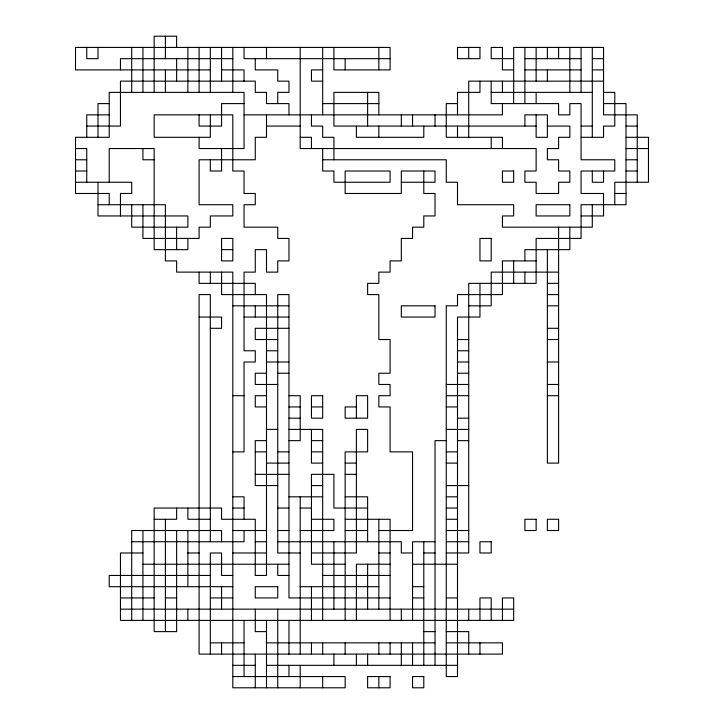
<?xml version="1.0" encoding="UTF-8"?>
<svg xmlns="http://www.w3.org/2000/svg" width="724" height="724" viewBox="0 0 724 724"><rect width="100%" height="100%" fill="white"/><g stroke="black" fill="none" stroke-linecap="round" stroke-linejoin="round"><path stroke-width="1.09" d="M232.802 58.671L120.456 58.671L120.456 69.902M390.082 58.671L244.042 58.671L244.042 47.431M513.669 58.671L491.198 58.671L491.198 47.431L502.429 47.431L502.429 69.902L513.669 69.902M524.9 58.671L581.073 58.671M592.304 58.671L603.544 58.671M210.331 69.902L75.522 69.902L75.522 47.431L390.082 47.431L390.082 69.902L333.918 69.902L333.918 47.431M221.571 69.902L244.042 69.902L244.042 81.142M322.678 69.902L311.447 69.902L311.447 81.142L322.678 81.142M524.9 69.902L581.073 69.902M592.304 69.902L603.544 69.902M603.544 81.142L468.727 81.142L468.727 137.307M491.198 92.373L592.304 92.373M603.544 92.373L614.776 92.373L614.776 126.076L603.544 126.076L603.544 137.307L581.073 137.307M109.224 103.604L97.993 103.604L97.993 137.307M244.042 103.604L221.571 103.604L221.571 126.076L199.1 126.076L199.1 114.845M322.678 103.604L378.851 103.604M457.496 103.604L446.256 103.604L446.256 137.307L502.429 137.307L502.429 148.547M603.544 103.604L626.007 103.604L626.007 204.72L581.073 204.72L581.073 238.422L536.131 238.422L536.131 283.356L468.727 283.356L468.727 552.982L446.256 552.982M109.224 114.845L86.753 114.845L86.753 137.307M244.042 114.845L502.429 114.845L502.429 103.604M86.753 126.076L120.456 126.076L120.456 81.142L255.273 81.142L255.273 92.373L266.504 92.373L266.504 103.604L288.976 103.604L288.976 114.845M266.504 126.076L300.207 126.076M536.131 126.076L333.918 126.076L333.918 92.373L378.851 92.373L378.851 114.845M547.371 126.076L569.842 126.076L569.842 137.307L558.602 137.307L558.602 148.547L547.371 148.547L547.371 159.778L558.602 159.778L558.602 171.018L569.842 171.018L569.842 182.249L558.602 182.249L558.602 193.48L536.131 193.48L536.131 182.249L524.9 182.249L524.9 171.018L536.131 171.018L536.131 148.547L300.207 148.547L300.207 47.431M581.073 126.076L592.304 126.076M626.007 126.076L637.247 126.076M300.207 137.307L311.447 137.307L311.447 148.547M626.007 137.307L648.478 137.307L648.478 182.249L614.776 182.249L614.776 204.72M75.522 148.547L86.753 148.547L86.753 182.249M626.007 148.547L648.478 148.547M75.522 159.778L86.753 159.778M154.158 159.778L142.927 159.778L142.927 148.547M322.678 159.778L446.256 159.778L446.256 182.249L457.496 182.249L457.496 204.72L513.669 204.72L513.669 215.951L502.429 215.951L502.429 227.182L592.304 227.182L592.304 204.72M626.007 159.778L637.247 159.778M75.522 171.018L86.753 171.018M626.007 171.018L637.247 171.018M75.522 182.249L131.696 182.249L131.696 193.48L120.456 193.48L120.456 215.951M401.322 182.249L435.024 182.249L435.024 171.018L401.322 171.018L401.322 193.48L345.149 193.48L345.149 171.018L390.082 171.018L390.082 182.249L333.918 182.249L333.918 171.018L322.678 171.018L322.678 148.547M614.776 193.48L626.007 193.48M97.993 204.72L165.398 204.72L165.398 260.893L176.629 260.893L176.629 272.124L232.802 272.124L232.802 687.8L345.149 687.8L345.149 676.569L232.802 676.569M581.073 215.951L603.544 215.951L603.544 193.48L581.073 193.48L581.073 171.018L614.776 171.018L614.776 159.778L581.073 159.778L581.073 103.604L569.842 103.604L569.842 114.845L558.602 114.845L558.602 103.604L491.198 103.604L491.198 81.142M221.571 249.653L232.802 249.653M536.131 260.893L502.429 260.893L502.429 294.596L457.496 294.596L457.496 305.827L446.256 305.827L446.256 676.569L457.496 676.569L457.496 317.058L479.958 317.058L479.958 283.356M558.602 272.124L491.198 272.124L491.198 305.827L468.727 305.827M547.371 283.356L558.602 283.356M547.371 294.596L558.602 294.596M232.802 305.827L288.976 305.827M547.371 305.827L558.602 305.827M199.1 317.058L221.571 317.058L221.571 328.298L210.331 328.298M244.042 317.058L288.976 317.058M288.976 328.298L255.273 328.298L255.273 339.529L277.744 339.529M547.371 328.298L558.602 328.298M457.496 339.529L468.727 339.529M547.371 339.529L558.602 339.529M266.504 350.769L277.744 350.769M457.496 350.769L468.727 350.769M266.504 362L288.976 362M457.496 362L468.727 362M547.371 362L558.602 362M266.504 373.231L255.273 373.231L255.273 384.471L277.744 384.471M277.744 373.231L288.976 373.231M457.496 373.231L468.727 373.231M446.256 384.471L468.727 384.471M547.371 384.471L558.602 384.471M232.802 395.702L244.042 395.702M266.504 395.702L255.273 395.702L255.273 406.942L266.504 406.942M288.976 395.702L300.207 395.702L300.207 440.644L288.976 440.644M446.256 395.702L468.727 395.702M547.371 395.702L558.602 395.702M288.976 406.942L300.207 406.942M311.447 406.942L322.678 406.942M356.38 406.942L345.149 406.942L345.149 418.173L367.62 418.173L367.62 395.702L356.38 395.702L356.38 418.173M446.256 406.942L457.496 406.942M288.976 418.173L300.207 418.173M457.496 418.173L468.727 418.173M266.504 429.404L277.744 429.404M288.976 429.404L322.678 429.404L322.678 620.396M446.256 429.404L468.727 429.404M266.504 440.644L255.273 440.644L255.273 485.578L277.744 485.578M311.447 440.644L322.678 440.644M446.256 440.644L435.024 440.644L435.024 665.329M457.496 440.644L468.727 440.644M232.802 451.876L244.042 451.876L244.042 362L255.273 362L255.273 350.769L244.042 350.769L244.042 272.124L255.273 272.124L255.273 249.653L266.504 249.653L266.504 272.124L277.744 272.124L277.744 260.893L288.976 260.893L288.976 238.422L277.744 238.422L277.744 227.182L244.042 227.182L244.042 204.72L255.273 204.72L255.273 193.48L244.042 193.48L244.042 171.018L232.802 171.018L232.802 114.845L154.158 114.845L154.158 137.307L210.331 137.307L210.331 114.845M255.273 451.876L266.504 451.876M277.744 451.876L288.976 451.876M311.447 451.876L322.678 451.876M446.256 451.876L457.496 451.876M266.504 463.107L288.976 463.107M322.678 463.107L311.447 463.107L311.447 429.404M345.149 463.107L356.38 463.107M446.256 463.107L457.496 463.107M255.273 474.347L288.976 474.347M345.149 474.347L356.38 474.347M311.447 485.578L322.678 485.578M446.256 485.578L468.727 485.578M232.802 496.818L244.042 496.818L244.042 519.28M288.976 496.818L322.678 496.818M345.149 496.818L367.62 496.818L367.62 541.751M446.256 496.818L457.496 496.818M232.802 508.049L244.042 508.049M277.744 508.049L288.976 508.049M300.207 508.049L311.447 508.049M367.62 508.049L333.918 508.049L333.918 474.347L311.447 474.347L311.447 564.222L345.149 564.222M446.256 508.049L457.496 508.049M154.158 519.28L176.629 519.28L176.629 508.049M210.331 519.28L187.869 519.28L187.869 508.049M311.447 519.28L333.918 519.28L333.918 530.52L300.207 530.52M345.149 519.28L390.082 519.28L390.082 620.396M446.256 519.28L457.496 519.28M232.802 530.52L266.504 530.52M277.744 530.52L288.976 530.52M345.149 530.52L367.62 530.52M378.851 530.52L412.553 530.52L412.553 451.876L390.082 451.876L390.082 406.942L378.851 406.942L378.851 395.702L390.082 395.702L390.082 384.471L378.851 384.471L378.851 373.231L390.082 373.231L390.082 339.529L378.851 339.529L378.851 294.596L367.62 294.596L367.62 283.356L378.851 283.356L378.851 272.124L390.082 272.124L390.082 260.893L401.322 260.893L401.322 238.422L412.553 238.422L412.553 227.182L423.793 227.182L423.793 215.951L435.024 215.951L435.024 193.48L423.793 193.48L423.793 171.018M446.256 530.52L468.727 530.52M131.696 541.751L244.042 541.751L244.042 530.52M255.273 541.751L266.504 541.751M277.744 541.751L401.322 541.751L401.322 552.982L412.553 552.982M435.024 541.751L412.553 541.751L412.553 620.396M446.256 541.751L468.727 541.751M142.927 552.982L120.456 552.982L120.456 620.396L513.669 620.396L513.669 597.924L502.429 597.924L502.429 620.396M187.869 552.982L199.1 552.982M232.802 552.982L266.504 552.982M300.207 552.982L277.744 552.982L277.744 294.596L288.976 294.596L288.976 597.924L390.082 597.924M311.447 552.982L356.38 552.982L356.38 429.404L367.62 429.404L367.62 451.876L345.149 451.876L345.149 620.396M378.851 552.982L390.082 552.982M423.793 552.982L435.024 552.982M142.927 564.222L288.976 564.222M390.082 564.222L356.38 564.222L356.38 620.396M412.553 564.222L457.496 564.222M210.331 575.453L109.224 575.453L109.224 586.693L232.802 586.693M232.802 575.453L221.571 575.453L221.571 552.982L210.331 552.982L210.331 654.098M288.976 575.453L277.744 575.453L277.744 564.222M322.678 575.453L390.082 575.453M300.207 586.693L378.851 586.693M412.553 586.693L423.793 586.693M120.456 597.924L154.158 597.924M165.398 597.924L176.629 597.924M210.331 597.924L232.802 597.924M412.553 597.924L423.793 597.924M446.256 597.924L457.496 597.924M120.456 609.156L513.669 609.156M266.504 631.627L255.273 631.627L255.273 609.156M423.793 631.627L435.024 631.627M446.256 631.627L468.727 631.627L468.727 654.098M210.331 642.858L244.042 642.858M266.504 642.858L435.024 642.858M446.256 642.858L502.429 642.858L502.429 654.098L199.1 654.098L199.1 294.596L210.331 294.596L210.331 541.751M232.802 665.329L255.273 665.329M266.504 665.329L457.496 665.329M637.247 182.249L637.247 114.845L603.544 114.845L603.544 47.431L513.669 47.431L513.669 103.604M603.544 171.018L603.544 182.249L592.304 182.249L592.304 171.018M592.304 47.431L592.304 137.307M581.073 47.431L581.073 92.373M569.842 47.431L569.842 92.373M569.842 227.182L569.842 249.653L524.9 249.653L524.9 260.893M558.602 47.431L558.602 58.671M558.602 227.182L558.602 463.107L547.371 463.107L547.371 249.653M547.371 47.431L547.371 58.671M547.371 69.902L547.371 81.142M536.131 47.431L536.131 81.142M536.131 92.373L536.131 103.604M536.131 114.845L536.131 137.307L547.371 137.307L547.371 114.845L524.9 114.845L524.9 126.076M524.9 47.431L524.9 103.604M524.9 272.124L524.9 283.356M513.669 260.893L513.669 283.356M502.429 81.142L502.429 92.373M491.198 137.307L491.198 148.547M491.198 620.396L491.198 597.924L479.958 597.924L479.958 620.396M479.958 81.142L479.958 92.373L457.496 92.373L457.496 114.845M479.958 642.858L479.958 654.098M468.727 47.431L468.727 58.671M468.727 609.156L468.727 620.396M457.496 126.076L457.496 137.307M435.024 114.845L435.024 126.076M423.793 126.076L423.793 137.307L356.38 137.307L356.38 126.076M423.793 541.751L423.793 665.329M412.553 114.845L412.553 126.076M412.553 642.858L412.553 665.329M401.322 114.845L401.322 126.076M401.322 609.156L401.322 620.396M401.322 642.858L401.322 665.329M390.082 642.858L390.082 654.098M378.851 47.431L378.851 69.902M378.851 126.076L378.851 137.307M378.851 519.28L378.851 609.156M378.851 642.858L378.851 654.098M378.851 676.569L378.851 687.8M367.62 92.373L367.62 126.076M367.62 564.222L367.62 609.156M367.62 654.098L367.62 665.329M356.38 654.098L356.38 665.329M345.149 58.671L345.149 69.902M345.149 642.858L345.149 654.098M333.918 159.778L333.918 137.307L322.678 137.307L322.678 126.076L311.447 126.076L311.447 114.845M333.918 541.751L333.918 609.156M333.918 654.098L333.918 665.329M322.678 47.431L322.678 114.845M322.678 642.858L322.678 654.098M322.678 676.569L322.678 687.8M311.447 586.693L311.447 620.396M311.447 642.858L311.447 654.098M300.207 496.818L300.207 654.098M300.207 665.329L300.207 687.8M288.976 620.396L288.976 654.098M288.976 665.329L288.976 676.569M277.744 103.604L277.744 92.373L288.976 92.373L288.976 81.142L277.744 81.142L277.744 69.902L255.273 69.902L255.273 58.671M277.744 609.156L277.744 687.8M266.504 47.431L266.504 58.671M266.504 114.845L266.504 137.307L255.273 137.307L255.273 159.778L199.1 159.778L199.1 204.72L232.802 204.72L232.802 215.951L210.331 215.951L210.331 227.182L199.1 227.182L199.1 238.422L142.927 238.422L142.927 204.72M266.504 620.396L266.504 687.8M255.273 294.596L255.273 283.356L199.1 283.356L199.1 272.124M255.273 305.827L255.273 317.058M255.273 654.098L255.273 687.8M244.042 620.396L244.042 676.569M232.802 47.431L232.802 92.373M221.571 47.431L221.571 81.142M221.571 148.547L221.571 171.018L210.331 171.018L210.331 159.778M221.571 272.124L221.571 294.596L266.504 294.596L266.504 575.453L255.273 575.453L255.273 519.28L221.571 519.28L221.571 508.049L154.158 508.049L154.158 631.627L176.629 631.627L176.629 530.52M221.571 541.751L221.571 530.52L131.696 530.52L131.696 620.396M221.571 586.693L221.571 609.156M221.571 642.858L221.571 654.098M210.331 47.431L210.331 92.373M210.331 272.124L210.331 283.356M199.1 47.431L199.1 92.373M199.1 137.307L199.1 148.547L244.042 148.547L244.042 92.373L109.224 92.373L109.224 137.307L75.522 137.307L75.522 193.48L109.224 193.48L109.224 204.72M187.869 47.431L187.869 92.373M187.869 238.422L187.869 249.653L154.158 249.653L154.158 148.547L109.224 148.547L109.224 182.249M187.869 530.52L187.869 586.693M187.869 609.156L187.869 620.396M176.629 47.431L176.629 36.2L154.158 36.2L154.158 92.373M176.629 58.671L176.629 81.142M176.629 227.182L176.629 249.653M165.398 36.2L165.398 58.671M165.398 69.902L165.398 92.373M165.398 519.28L165.398 631.627M142.927 47.431L142.927 92.373M142.927 530.52L142.927 620.396M131.696 47.431L131.696 92.373M131.696 204.72L131.696 227.182L187.869 227.182L187.869 215.951L97.993 215.951L97.993 182.249M97.993 47.431L97.993 58.671L86.753 58.671L86.753 47.431M479.958 47.431L457.496 47.431L457.496 58.671L479.958 58.671L479.958 47.431M513.669 171.018L502.429 171.018L502.429 182.249L513.669 182.249L513.669 171.018M569.842 204.72L536.131 204.72L536.131 215.951L569.842 215.951L569.842 204.72M232.802 238.422L221.571 238.422L221.571 260.893L232.802 260.893L232.802 238.422M491.198 238.422L479.958 238.422L479.958 260.893L491.198 260.893L491.198 238.422M435.024 305.827L401.322 305.827L401.322 317.058L435.024 317.058L435.024 305.827M322.678 395.702L311.447 395.702L311.447 418.173L322.678 418.173L322.678 395.702M536.131 519.28L524.9 519.28L524.9 530.52L536.131 530.52L536.131 519.28M558.602 519.28L547.371 519.28L547.371 530.52L558.602 530.52L558.602 519.28M491.198 541.751L479.958 541.751L479.958 552.982L491.198 552.982L491.198 541.751M277.744 586.693L255.273 586.693L255.273 597.924L277.744 597.924L277.744 586.693M390.082 676.569L367.62 676.569L367.62 687.8L390.082 687.8L390.082 676.569M423.793 676.569L412.553 676.569L412.553 687.8L423.793 687.8L423.793 676.569"/></g></svg>
